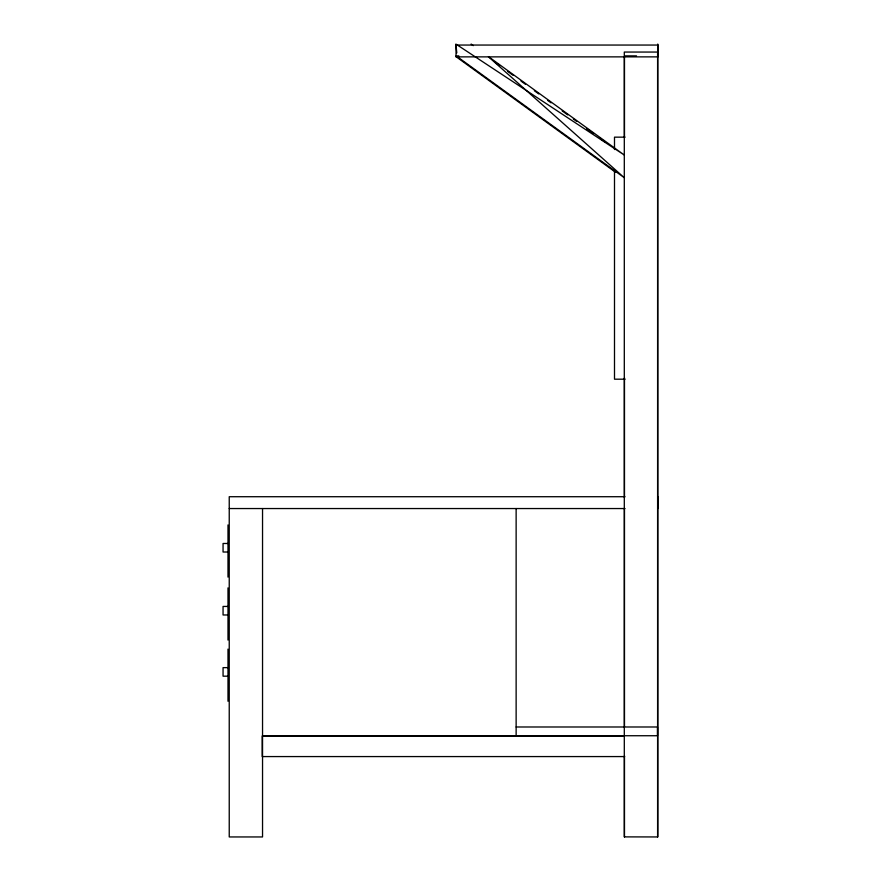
<?xml version="1.0" encoding="UTF-8"?>
<svg xmlns="http://www.w3.org/2000/svg" width="881" height="881" viewBox="0 0 881 881"><rect width="100%" height="100%" fill="white"/><g stroke="black" fill="none" stroke-linecap="round" stroke-linejoin="round"><path stroke-width="1.32" d="M458.858 55.877L456.127 55.877L624.299 177.731L488.459 56.78M624.893 55.877L636.511 55.877M625.07 137.161L614.498 137.161L614.498 149.539M625.07 379.193L614.498 379.193L614.498 170.165M624.959 496.719L229.236 496.719L229.236 836.95L262.538 836.95L262.538 508.546M229.236 508.546L624.959 508.546M227.992 543.478L223.058 543.478L223.058 552.013L227.992 552.013M227.992 606.436L223.058 606.436L223.058 614.971L227.992 614.971M227.992 667.633L223.058 667.633L223.058 676.179L227.992 676.179M516.134 726.99L657.479 726.99L657.479 735.734L262.538 735.734M624.299 735.998L262.208 735.998L262.208 756.57L624.629 756.57M471.126 44.05L473.295 45.625M488.548 56.681L624.299 155.045L455.851 44.05L456.81 52.871M495.408 62.518L499.857 65.745M507.654 71.383L513.216 75.414M521.001 81.063L525.45 84.29M534.36 90.743L538.809 93.959M547.707 100.412L551.043 102.835M562.177 110.896L567.738 114.926M573.3 118.957L576.637 121.38M586.647 128.637L593.331 133.472M600.005 138.306L605.566 142.337M456.039 56.67L615.621 172.313M657.942 496.719L657.942 508.546M657.755 44.05L657.788 836.95L624.299 836.884L624.299 52.056L657.6 52.056L657.6 836.884M624.486 56.241L624.486 137.337M624.486 377.872L624.486 497.457M624.486 508.447L624.486 726.99M624.486 755.854L624.486 836.95M516.134 508.546L516.134 735.734M227.992 524.933L227.992 577.099M227.992 587.891L227.992 640.058M227.992 649.099L227.992 701.254M657.942 45.052L456.039 45.052L456.039 56.869L657.942 56.869L657.942 45.052"/></g></svg>
